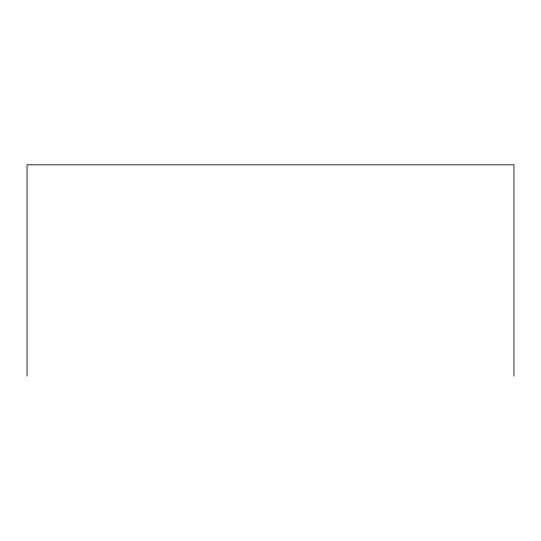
<?xml version="1.0" encoding="UTF-8"?>
<svg xmlns="http://www.w3.org/2000/svg" width="541" height="541" viewBox="0 0 541 541"><rect width="100%" height="100%" fill="white"/><g stroke="black" fill="none" stroke-linecap="round" stroke-linejoin="round"><path stroke-width="0.81" d="M513.95 376.171L513.95 164.829L27.05 164.829L27.05 376.171"/></g></svg>
